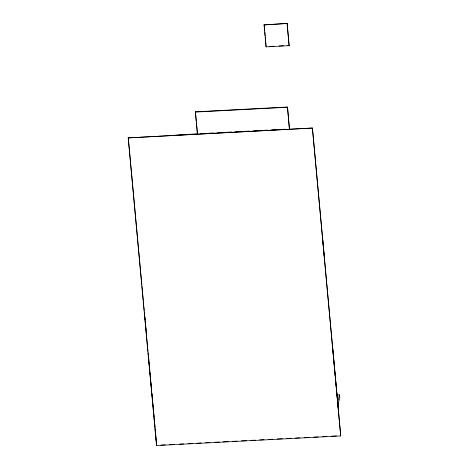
<?xml version="1.0" encoding="UTF-8"?>
<svg xmlns="http://www.w3.org/2000/svg" width="469" height="469" viewBox="0 0 469 469"><rect width="100%" height="100%" fill="white"/><g stroke="black" fill="none" stroke-linecap="round" stroke-linejoin="round"><path stroke-width="0.7" d="M338.243 406.875L338.272 402.953M128.201 137.898L312.465 128.037L340.723 435.936L156.535 445.55L128.201 137.898L312.465 128.037M174.327 135.248L197.426 133.8L196.382 122.456M197.426 133.8L195.403 111.821L287.491 107.014L289.443 129.239L287.491 107.014M144.47 313.45L144.675 314.623M146.492 335.429L146.24 331.636M264.07 24.898L287.169 23.45L289.115 45.675L266.093 46.877L264.07 24.898L287.169 23.45M152.56 401.353L152.378 398.269M266.093 46.877L265.319 37.414M156.535 445.55L156.558 443.639M322.584 237.912L324.607 259.885M332.703 347.787L338.776 413.711M337.703 401.013L339.591 394.834L336.713 394.986M337.973 403.944L339.861 397.765L339.591 394.834M269.763 46.437L274.084 46.214M279.119 45.95L283.434 45.728M287.755 45.499L289.191 45.423M195.327 112.068L287.421 107.26M200.345 133.647L204.73 133.419M209.115 133.184L213.506 132.956M217.892 132.727L222.277 132.498M226.662 132.27L231.774 132.006M235.432 131.812L240.544 131.549M244.935 131.32L249.32 131.091M253.706 130.863L258.091 130.628M263.203 130.364L267.588 130.136M271.528 129.931L276.569 129.667M280.749 129.45L285.199 129.215M160.926 445.075L165.381 444.846M169.561 444.63L174.597 444.366M179.269 444.12L183.655 443.891M188.04 443.662L192.425 443.434M196.81 443.205L201.195 442.976M205.58 442.748L209.965 442.519M214.351 442.29L219.469 442.021M223.121 441.833L228.561 441.546M232.624 441.335L237.191 441.095M241.512 440.872L246.547 440.608M250.897 440.379L255.283 440.151M259.668 439.922L264.053 439.693M268.438 439.465L272.823 439.236M277.208 439.007L282.326 438.738M286.711 438.509L291.097 438.281M295.482 438.052L299.867 437.823M304.252 437.595L309.37 437.331M313.755 437.102L318.14 436.874M322.525 436.645L326.911 436.416M331.296 436.182L336.414 435.918M337.434 398.081L338.002 400.028M312.389 128.283L340.723 435.936M287.092 23.696L289.115 45.675M264.147 24.652L264.733 31.03M264.862 32.449L265.19 35.996M195.403 111.821L196.247 121.037M144.868 316.751L145.132 319.582M145.326 321.711L145.654 325.257M145.783 326.676L146.111 330.217M148.655 357.865L148.919 360.702M149.048 362.115L149.377 365.662M149.57 367.79L149.834 370.621M150.027 372.749L150.291 375.587M150.485 377.715L150.813 381.256M150.942 382.675L151.27 386.221M151.464 388.344L151.722 391.181M151.921 393.309L152.179 396.141M152.835 403.234L153.158 406.775M153.293 408.194L153.615 411.741M153.75 413.154L154.072 416.701M154.272 418.829L154.53 421.66M154.729 423.788L154.987 426.626M155.186 428.754L155.444 431.586M155.644 433.714L155.966 437.26M156.101 438.673L156.423 442.22M128.277 137.652L141.837 284.918M141.972 286.371L143.25 300.224M143.385 301.684L143.719 305.331M143.854 306.785L144.188 310.431M144.323 311.891L144.663 315.578M144.792 316.991L147.477 346.151M147.612 347.611L147.952 351.258M148.081 352.717L148.421 356.358M148.515 357.401L151.716 392.137M151.845 393.544L154.999 427.804M155.11 429L156.611 445.304"/></g></svg>
